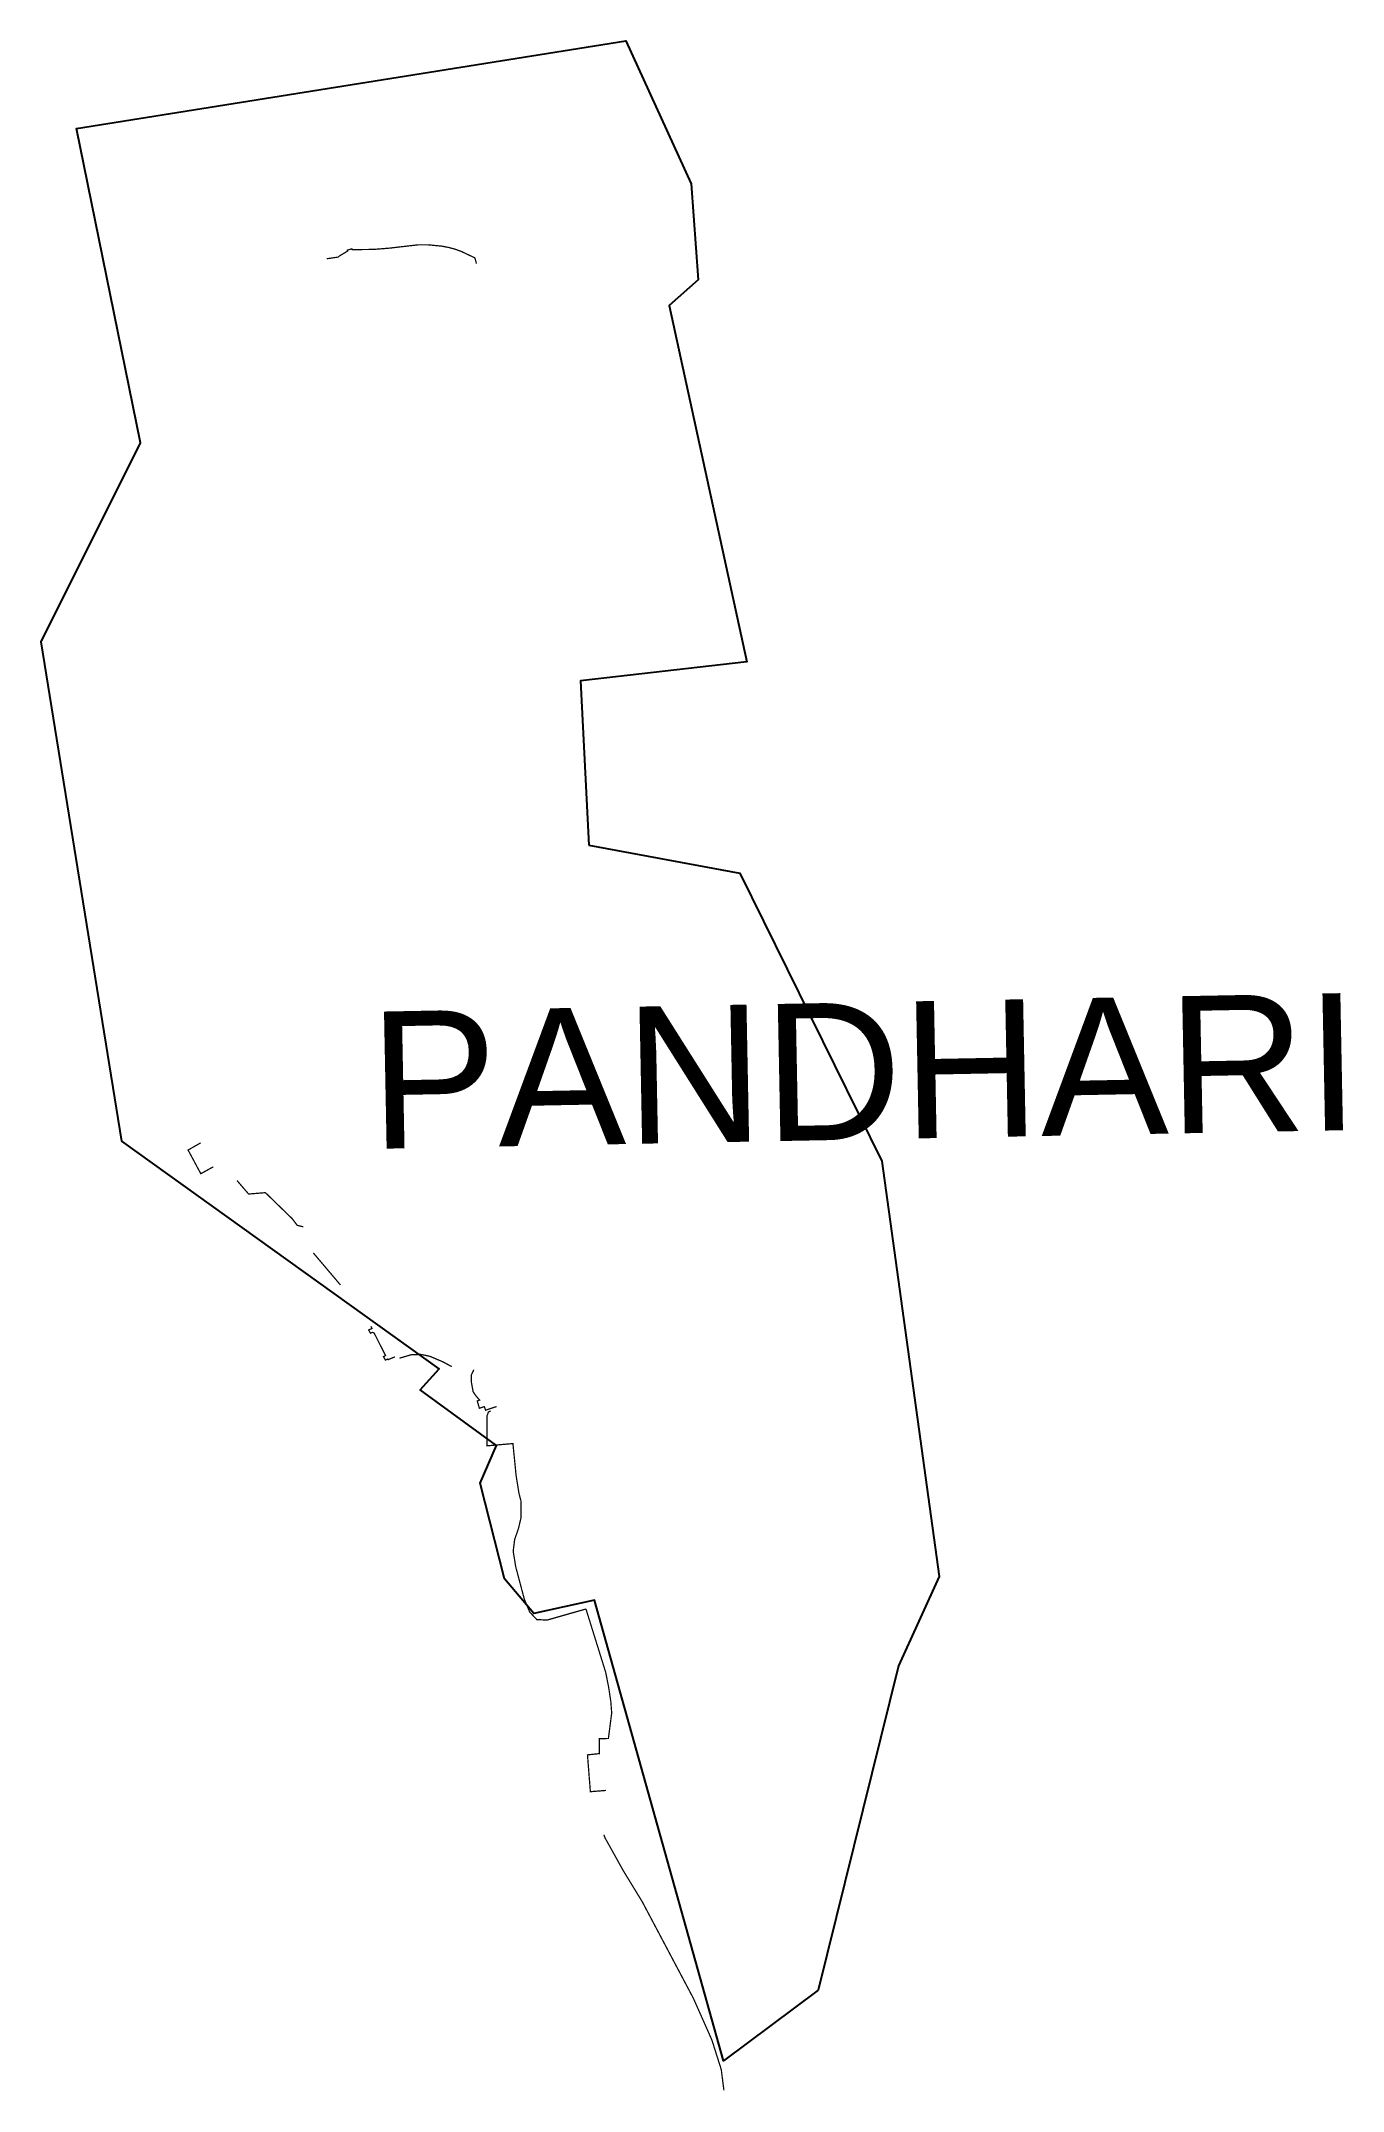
# Model space of a CAD drawing. Header units: metres. Extents: x 297398 to 298430, y 1972205 to 1973830.
import ezdxf

# ---------------------------------------------------------------- set-up
doc = ezdxf.new("R2010")
doc.units = ezdxf.units.M
for name, color, linetype in [('SEAWALL', 170, 'Continuous'), ('village', 3, 'Continuous'), ('VILLAGE NAME', 250, 'Continuous')]:
    doc.layers.add(name, color=color, linetype=linetype)
doc.styles.get("Standard").update_dxf_attribs({"font": 'simplex.shx'})

msp = doc.modelspace()

# ---------------------------------------------------------------- linework, layer by layer
at = {"layer": 'SEAWALL', "color": 30, "const_width": 1, "flags": 128}
for points in [[(297743.1, 1973653.8), (297741.8, 1973658.4), (297730.8, 1973663.6), (297726, 1973665.3), (297721.2, 1973666.6), (297715.5, 1973667.7), (297705, 1973668.7), (297696.5, 1973668.7), (297674.1, 1973666.1), (297661.6, 1973665.1), (297644.6, 1973664.9), (297644.3, 1973665.6), (297640.7, 1973664.5), (297640.9, 1973663.8), (297634.4, 1973659.9), (297633.4, 1973659), (297624.4, 1973657.7)], [(297524.4, 1972956.5), (297514.4, 1972950.8), (297524.5, 1972932), (297534.4, 1972937.5)], [(297553.2, 1972926.6), (297562.4, 1972915.9), (297575.7, 1972917), (297597.1, 1972896.2), (297600.9, 1972891.1), (297605.8, 1972889.9)], [(297613.7, 1972869.2), (297635.2, 1972843.8)], [(297659.4, 1972810.9), (297660.2, 1972809.3), (297657.6, 1972808.1), (297659, 1972805.5), (297660.4, 1972806.2), (297661.9, 1972805.7), (297671, 1972787.8), (297669.3, 1972786.9), (297670.9, 1972784.2), (297672.6, 1972785), (297672.9, 1972784.5), (297678.4, 1972786.8)], [(297682, 1972785.7), (297691.2, 1972788.4), (297698.9, 1972788.7), (297706.2, 1972787.2), (297716.5, 1972782.8), (297723.5, 1972779)], [(297741, 1972776.6), (297739, 1972772.4), (297738.9, 1972770.3), (297739.1, 1972766.4), (297740.4, 1972759.2), (297740.9, 1972758.4), (297743, 1972755.4), (297745.6, 1972752.5), (297743.7, 1972751.8), (297745.4, 1972746), (297749.3, 1972747.3), (297750.3, 1972744.5), (297759, 1972747.4)], [(297754.3, 1972743.9), (297752.5, 1972743), (297751.4, 1972739.8), (297751.4, 1972716.2), (297772, 1972718), (297774.5, 1972692.7), (297776.8, 1972678.4), (297778.5, 1972671.9), (297778.3, 1972658.8), (297776.3, 1972650.3), (297773.4, 1972642.1), (297772.2, 1972632.7), (297774.2, 1972620.3), (297781.1, 1972594.3), (297785.3, 1972584.4), (297790.9, 1972578.4), (297799, 1972578), (297829.9, 1972586.8)], [(297829.9, 1972586.8), (297845.6, 1972536.4), (297847.9, 1972524.7), (297849.6, 1972513.5), (297850.3, 1972504.3), (297847.7, 1972484.1), (297840.6, 1972483.9), (297840.6, 1972472.1), (297831.1, 1972471.1), (297833.4, 1972441.9), (297845.8, 1972442.9)], [(297844.1, 1972407.7), (297845, 1972405.3), (297859.4, 1972379.4), (297874.6, 1972354.5), (297915.1, 1972278), (297929.7, 1972245.1), (297937.2, 1972221.5), (297939.3, 1972205)]]:
    msp.add_lwpolyline(points, dxfattribs=at)
at = {"layer": 'village', "color": 3, "true_color": 0x00ff00}
msp.add_polyline3d([(297832.2, 1973192.5, 0), (297951.9, 1973170.3, 0), (298064.5, 1972942.1, 0), (298110.1, 1972612.6, 0), (298077.7, 1972541.6, 0), (298014.1, 1972284.6, 0), (297939, 1972228.5, 0), (297836.8, 1972593.7, 0), (297788.5, 1972583.1, 0), (297765.4, 1972610.7, 0), (297746, 1972686.6, 0), (297758.9, 1972716.4, 0), (297698.5, 1972760.6, 0), (297713.4, 1972777.3, 0), (297461.8, 1972957.8, 0), (297397.8, 1973353.8, 0), (297476.6, 1973511.7, 0), (297426, 1973761.1, 0), (297861.6, 1973830.4, 0), (297913.4, 1973717.1, 0), (297918.8, 1973641, 0), (297896, 1973620.6, 0), (297957.4, 1973338, 0), (297825.6, 1973323, 0)], close=True, dxfattribs=at)

# ---------------------------------------------------------------- texts
at = {"layer": 'VILLAGE NAME', "insert": (297657.3, 1973060.4), "char_height": 108.748, "attachment_point": 1, "rotation": 1.1028}
msp.add_mtext_dynamic_manual_height_columns('{\\fArial|b0|i0|c0|p34;PANDHARI}', width=1571.314, gutter_width=543.7, heights=[0], dxfattribs=at)

doc.saveas('drawing.dxf')
